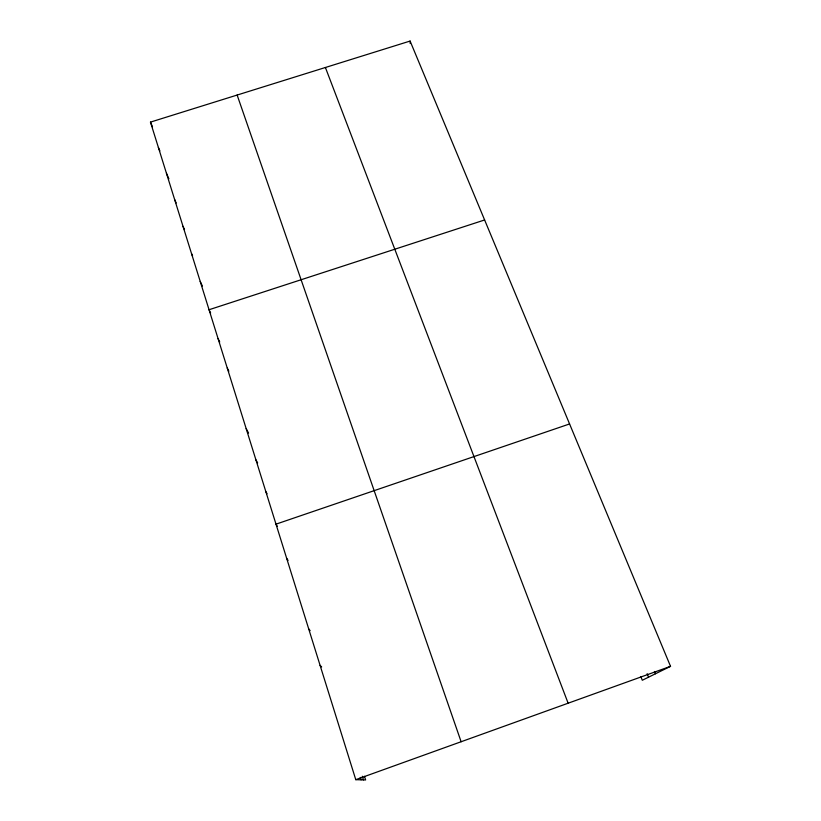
<?xml version="1.0" encoding="UTF-8"?>
<svg xmlns="http://www.w3.org/2000/svg" width="821" height="821" viewBox="0 0 821 821"><rect width="100%" height="100%" fill="white"/><g stroke="black" fill="none" stroke-linecap="round" stroke-linejoin="round"><path stroke-width="1.23" d="M364.473 776.286L365.632 779.95L355.78 779.673L150.469 122.113L410.1 41.05L670.531 666.334L642.299 680.26L640.883 676.761M355.78 779.673L670.531 666.334M569.589 423.954L276 524.157L277.303 526.251M484.626 219.966L209.047 309.733L210.638 313.037M320.087 665.359L321.658 666.939M308.706 628.907L310.133 630.62M286.673 558.331L288.068 560.425M265.86 491.676L267.071 493.739M255.916 459.832L257.64 462.911M246.177 428.624L248.568 433.078M227.253 368.024L228.864 371.225M218.058 338.601L219.73 341.988M200.201 281.408L202.387 286.047M191.529 253.617L192.566 255.865M183.011 226.339L184.509 229.623M174.647 199.565L176.176 202.972M166.437 173.282L168.89 178.793M158.381 147.462L159.879 150.879M150.469 122.113L152.501 126.814M654.47 671.486L655.415 673.795M647.143 673.692L648.559 677.171M325.403 67.496L568.132 703.207M237.136 95.051L461.125 741.743M362.307 776.235L363.446 779.888M360.296 777.395L361.066 779.817M410.1 41.05L410.192 43.492"/></g></svg>
